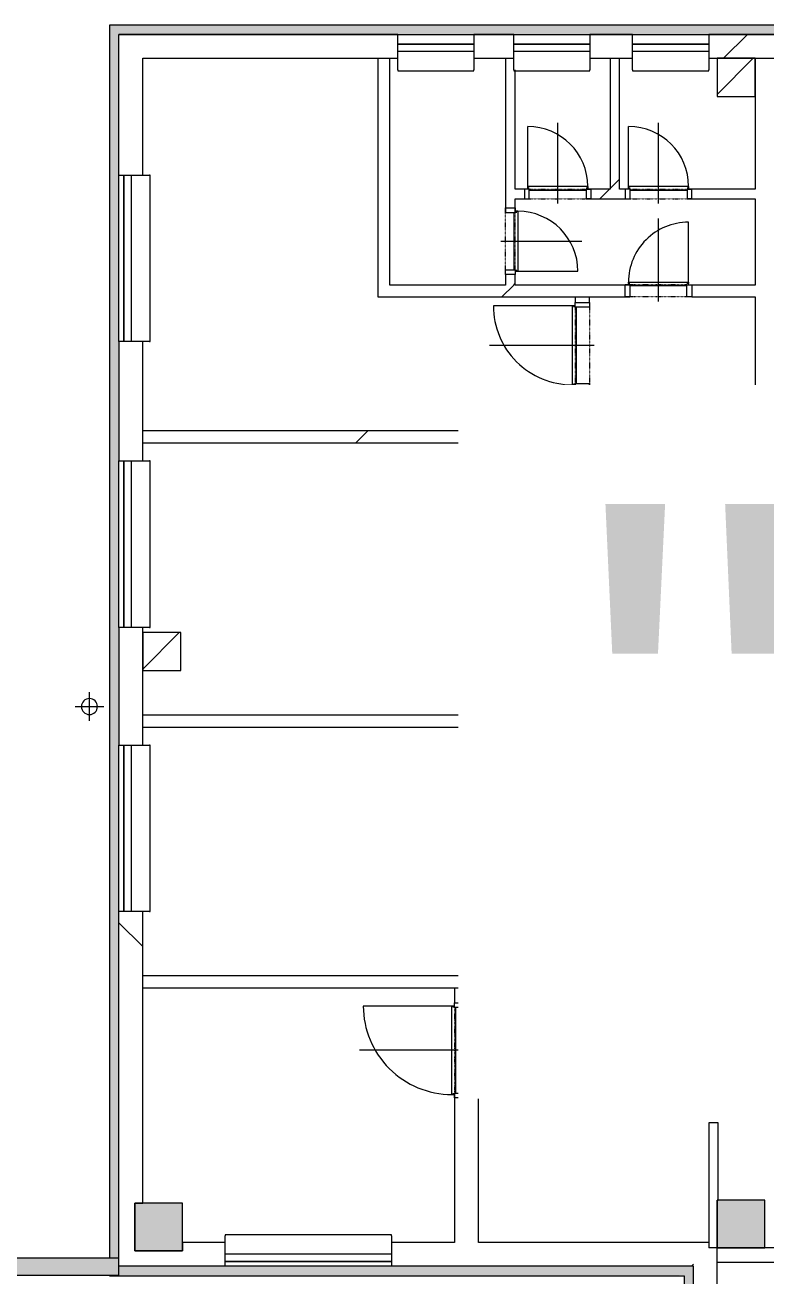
# Model space of a CAD drawing. Header units: millimetres. Extents: x 46521 to 258066, y -45352 to 20466.
# Drawn here: x 137918 to 145708, y -4239 to 8910 of the extents above; entities that cross this region are included whole.
import ezdxf

# ---------------------------------------------------------------- set-up
doc = ezdxf.new("R2010")
doc.units = ezdxf.units.MM
doc.linetypes.add('Čerchovaná se dvěma tečkami', pattern=[2.59, 1, -0.53, 0, -0.53, 0, -0.53])
for name, color, linetype, lineweight in [('A-DOOR', 31, 'Continuous', 13), ('A-DOOR-FRAM', 31, 'Continuous', 25), ('A-GENM', 13, 'Continuous', 13), ('A-GLAZ', 151, 'Continuous', 13), ('A-WALL', 113, 'Continuous', 13), ('A-WALL-PATT', 111, 'Continuous', 35), ('G-ANNO-TEXT', 231, 'Continuous', 9), ('P-PIPE', 3, 'Continuous', 13), ('P-PIPE-CNTR', 3, 'Continuous', 13), ('S-COLS', 52, 'Continuous', 13)]:
    doc.layers.add(name, color=color, linetype=linetype, lineweight=lineweight)
doc.styles.add('Arial_3', font='arial.ttf', dxfattribs={"height": 5000})
pattern_1 = [(45, (128393, 0), (-4242.6, 4242.6), [])]
pattern_2 = [(45, (128393, 0), (-7184, 7184), []), (45, (131267, 0), (-7184, 7184), []), (45, (137014, 0), (-4310.5, 10058), [4064, -2032, 67, -1965])]
pattern_3 = [(45, (128393, 0), (-7184.2, 7184.2), []), (45, (131267, -3e-12), (-7184.2, 7184.2), []), (45, (137014, -8e-12), (-4310.5, 10058), [4064, -2032, 67, -1965])]

# ---------------------------------------------------------------- blocks, each defined once
blk = doc.blocks.new('OKNO_2k_ - OKNO_2k_1750 x 1750-1963716-Mapka _ závislý 6')
at = {"layer": 'A-GLAZ', "lineweight": 9}
for p, q in [((-875, 126), (875, 126)), ((-875, 75), (-875, 126)), ((875, 75), (-875, 75)), ((-875, 75), (875, 75)), ((-875, -5), (-875, 75)), ((875, 126), (875, 75)), ((875, 75), (875, -5)), ((875, -5), (-875, -5))]:
    blk.add_line(p, q, dxfattribs=at)
blk = doc.blocks.new('OKNO_1k - OKNO_1k_800x900-2034288-Mapka _ závislý 6')
at = {"layer": 'A-GLAZ', "lineweight": 9}
for p, q in [((-400, 126), (400, 126)), ((-400, 25), (-400, 126)), ((400, 25), (-400, 25)), ((-400, 25), (400, 25)), ((-400, -55), (-400, 25)), ((400, 126), (400, 25)), ((400, 25), (400, -55)), ((400, -55), (-400, -55))]:
    blk.add_line(p, q, dxfattribs=at)
blk = doc.blocks.new('parapet s nosem_vnitní - parapet s nosem_vnitní-1280353-Mapka _ závislý 6')
at = {"layer": 'A-GENM', "lineweight": 9}
for p, q in [((-400, -190), (-400, 0)), ((400, 0), (400, -190)), ((-400, -190), (-400, -200)), ((-400, -200), (400, -200)), ((-400, -200), (400, -200)), ((400, -200), (400, -190))]:
    blk.add_line(p, q, dxfattribs=at)
blk = doc.blocks.new('OKNO_1k - OKNO_1k_800x900-2034289-Mapka _ závislý 6')
at = {"layer": 'A-GLAZ', "lineweight": 9}
for p, q in [((-400, 126), (400, 126)), ((-400, 25), (-400, 126)), ((400, 25), (-400, 25)), ((-400, 25), (400, 25)), ((-400, -55), (-400, 25)), ((400, 126), (400, 25)), ((400, 25), (400, -55)), ((400, -55), (-400, -55))]:
    blk.add_line(p, q, dxfattribs=at)
blk = doc.blocks.new('Betonový čtvercový sloup - 400 x 400-V85-Mapka _ závislý 6')
at = {"layer": 'S-COLS', "lineweight": 9}
h = blk.add_hatch(dxfattribs=at)
h.set_pattern_fill('FP_103', color=256, style=0, pattern_type=2)
h.set_pattern_definition([(45, (-16971, -2366), (-7184, 7184), []), (45, (-14098, -2366), (-7184, 7184), []), (45, (-8350, -2366), (-4311, 10058), [4064, -2032, 67, -1965])])
h.paths.add_polyline_path([(-200, -200), (200, -200), (200, 200), (-200, 200)])
for p, q in [((200, 200), (-200, 200)), ((-200, 200), (-200, -200)), ((200, -200), (200, 200)), ((-200, -200), (200, -200))]:
    blk.add_line(p, q, dxfattribs=at)
blk = doc.blocks.new('parapet s nosem_vnitní - parapet s nosem_vnitní-1501804-Mapka _ závislý 6')
at = {"layer": 'A-GENM', "lineweight": 9}
for p, q in [((-875, -190), (-875, 0)), ((875, 0), (875, -190)), ((-875, -190), (-875, -200)), ((-875, -200), (875, -200)), ((-875, -200), (875, -200)), ((875, -200), (875, -190))]:
    blk.add_line(p, q, dxfattribs=at)
blk = doc.blocks.new('DVERE_1k_oblozka - DD03_01_800x1970_koupelna-1549494-Mapka _ závislý 6')
at = {"layer": 'A-DOOR', "lineweight": 9}
for p, q in [((-450, 78), (-400, 78)), ((-450, -72), (-450, 78)), ((-400, 78), (-400, -72)), ((0, 128), (0, -972)), ((400, 78), (450, 78)), ((400, -72), (400, 78)), ((450, 78), (450, -72)), ((-400, -72), (-450, -72)), ((-415, -72), (-415, -932)), ((-415, -87), (-400, -87)), ((-415, -102), (-415, -87)), ((415, -102), (-415, -102)), ((-400, -62), (400, -62)), ((305, -102), (-305, -102)), ((450, -72), (400, -72)), ((400, -87), (415, -87)), ((415, -102), (415, -72)), ((415, -87), (415, -102))]:
    blk.add_line(p, q, dxfattribs=at)
at = {"layer": 'A-DOOR', "linetype": 'Čerchovaná se dvěma tečkami', "lineweight": 9}
for p, q in [((-400, 78), (400, 78)), ((-400, -72), (400, -72))]:
    blk.add_line(p, q, dxfattribs=at)
at = {"layer": 'A-DOOR', "lineweight": 9}
blk.add_arc((-415, -102), 830, 270, 0, dxfattribs=at)
at = {"layer": 'A-DOOR-FRAM', "lineweight": 9}
for p, q in [((-450, 78), (-400, 78)), ((-400, 78), (-400, -72)), ((400, -72), (400, 78)), ((450, 78), (400, 78)), ((-400, -72), (-450, -72)), ((400, -72), (450, -72))]:
    blk.add_line(p, q, dxfattribs=at)
blk = doc.blocks.new('DVERE_1k_oblozka - DD03_01_600x1970_koupelna-1940558-Mapka _ závislý 6')
at = {"layer": 'A-DOOR', "lineweight": 9}
for p, q in [((-350, 65), (-300, 65)), ((-350, -60), (-350, 65)), ((-300, 65), (-300, -60)), ((0, 115), (0, -760)), ((300, 65), (350, 65)), ((300, -60), (300, 65)), ((350, 65), (350, -60)), ((-300, -60), (-350, -60)), ((-315, -60), (-315, -720)), ((-315, -75), (-300, -75)), ((-315, -90), (-315, -75)), ((315, -90), (-315, -90)), ((-300, -50), (300, -50)), ((205, -90), (-205, -90)), ((350, -60), (300, -60)), ((300, -75), (315, -75)), ((315, -90), (315, -60)), ((315, -75), (315, -90))]:
    blk.add_line(p, q, dxfattribs=at)
at = {"layer": 'A-DOOR', "linetype": 'Čerchovaná se dvěma tečkami', "lineweight": 9}
for p, q in [((-300, 65), (300, 65)), ((-300, -60), (300, -60))]:
    blk.add_line(p, q, dxfattribs=at)
at = {"layer": 'A-DOOR', "lineweight": 9}
blk.add_arc((-315, -90), 630, 270, 0, dxfattribs=at)
at = {"layer": 'A-DOOR-FRAM', "lineweight": 9}
for p, q in [((-350, 65), (-300, 65)), ((-300, 65), (-300, -60)), ((300, -60), (300, 65)), ((350, 65), (300, 65)), ((-300, -60), (-350, -60)), ((300, -60), (350, -60))]:
    blk.add_line(p, q, dxfattribs=at)
blk = doc.blocks.new('DVERE_1k_oblozka - DD03_01_600x1970_koupelna-1549500-Mapka _ závislý 6')
at = {"layer": 'A-DOOR', "lineweight": 9}
for p, q in [((-315, 47), (-315, 707)), ((0, -103), (0, 747)), ((-300, 47), (-350, 47)), ((-350, 47), (-350, -53)), ((315, 77), (-315, 77)), ((-315, 77), (-315, 62)), ((-315, 62), (-300, 62)), ((-300, -53), (-300, 47)), ((-300, 37), (300, 37)), ((205, 77), (-205, 77)), ((300, 62), (315, 62)), ((350, 47), (300, 47)), ((300, 47), (300, -53)), ((315, 62), (315, 77)), ((315, 77), (315, 47)), ((350, -53), (350, 47)), ((-350, -53), (-300, -53)), ((300, -53), (350, -53))]:
    blk.add_line(p, q, dxfattribs=at)
at = {"layer": 'A-DOOR', "linetype": 'Čerchovaná se dvěma tečkami', "lineweight": 9}
for p, q in [((-300, 47), (300, 47)), ((-300, -53), (300, -53))]:
    blk.add_line(p, q, dxfattribs=at)
at = {"layer": 'A-DOOR', "lineweight": 9}
blk.add_arc((-315, 77), 630, 360, 90, dxfattribs=at)
at = {"layer": 'A-DOOR-FRAM', "lineweight": 9}
for p, q in [((-300, 47), (-350, 47)), ((-300, -53), (-300, 47)), ((300, 47), (300, -53)), ((300, 47), (350, 47)), ((-350, -53), (-300, -53)), ((350, -53), (300, -53))]:
    blk.add_line(p, q, dxfattribs=at)
blk = doc.blocks.new('DVERE_1k_oblozka - DD03_01_600x1970_koupelna-1549499-Mapka _ závislý 6')
at = {"layer": 'A-DOOR', "lineweight": 9}
for p, q in [((-350, 53), (-300, 53)), ((-350, -47), (-350, 53)), ((-300, 53), (-300, -47)), ((0, 103), (0, -747)), ((300, 53), (350, 53)), ((300, -47), (300, 53)), ((350, 53), (350, -47)), ((-300, -47), (-350, -47)), ((-315, -47), (-315, -707)), ((-315, -62), (-300, -62)), ((-315, -77), (-315, -62)), ((315, -77), (-315, -77)), ((-300, -37), (300, -37)), ((205, -77), (-205, -77)), ((350, -47), (300, -47)), ((300, -62), (315, -62)), ((315, -77), (315, -47)), ((315, -62), (315, -77))]:
    blk.add_line(p, q, dxfattribs=at)
at = {"layer": 'A-DOOR', "linetype": 'Čerchovaná se dvěma tečkami', "lineweight": 9}
for p, q in [((-300, 53), (300, 53)), ((-300, -47), (300, -47))]:
    blk.add_line(p, q, dxfattribs=at)
at = {"layer": 'A-DOOR', "lineweight": 9}
blk.add_arc((-315, -77), 630, 270, 0, dxfattribs=at)
at = {"layer": 'A-DOOR-FRAM', "lineweight": 9}
for p, q in [((-350, 53), (-300, 53)), ((-300, 53), (-300, -47)), ((300, -47), (300, 53)), ((350, 53), (300, 53)), ((-300, -47), (-350, -47)), ((300, -47), (350, -47))]:
    blk.add_line(p, q, dxfattribs=at)
blk = doc.blocks.new('DVERE_1k_oblozka - DD03_01_800x1970_koupelna-1941344-Mapka _ závislý 6')
at = {"layer": 'A-DOOR', "lineweight": 9}
for p, q in [((0, 178), (0, -1022)), ((-450, 128), (-400, 128)), ((-450, -122), (-450, 128)), ((-400, 128), (-400, -122)), ((400, 128), (450, 128)), ((400, -122), (400, 128)), ((450, 128), (450, -122)), ((-400, -122), (-450, -122)), ((-415, -122), (-415, -982)), ((-400, -112), (400, -112)), ((450, -122), (400, -122)), ((415, -152), (415, -122)), ((-415, -137), (-400, -137)), ((-415, -152), (-415, -137)), ((415, -152), (-415, -152)), ((305, -152), (-305, -152)), ((400, -137), (415, -137)), ((415, -137), (415, -152))]:
    blk.add_line(p, q, dxfattribs=at)
at = {"layer": 'A-DOOR', "linetype": 'Čerchovaná se dvěma tečkami', "lineweight": 9}
for p, q in [((-400, 128), (400, 128)), ((-400, -122), (400, -122))]:
    blk.add_line(p, q, dxfattribs=at)
at = {"layer": 'A-DOOR', "lineweight": 9}
blk.add_arc((-415, -152), 830, 270, 0, dxfattribs=at)
at = {"layer": 'A-DOOR-FRAM', "lineweight": 9}
for p, q in [((-450, 128), (-400, 128)), ((-400, 128), (-400, -122)), ((400, -122), (400, 128)), ((450, 128), (400, 128)), ((-400, -122), (-450, -122)), ((400, -122), (450, -122))]:
    blk.add_line(p, q, dxfattribs=at)
blk = doc.blocks.new('DVERE_1k_oblozka - DD03_01_900x1970-1941784-Mapka _ závislý 6')
at = {"layer": 'A-DOOR', "lineweight": 9}
for p, q in [((0, 178), (0, -1122)), ((-500, 128), (-450, 128)), ((-500, -122), (-500, 128)), ((-450, 128), (-450, -122)), ((450, 128), (500, 128)), ((450, -122), (450, 128)), ((500, 128), (500, -122)), ((-450, -122), (-500, -122)), ((-465, -122), (-465, -1082)), ((-450, -112), (450, -112)), ((500, -122), (450, -122)), ((465, -152), (465, -122)), ((-465, -137), (-450, -137)), ((-465, -152), (-465, -137)), ((465, -152), (-465, -152)), ((355, -152), (-355, -152)), ((450, -137), (465, -137)), ((465, -137), (465, -152))]:
    blk.add_line(p, q, dxfattribs=at)
at = {"layer": 'A-DOOR', "linetype": 'Čerchovaná se dvěma tečkami', "lineweight": 9}
for p, q in [((-450, 128), (450, 128)), ((-450, -122), (450, -122))]:
    blk.add_line(p, q, dxfattribs=at)
at = {"layer": 'A-DOOR', "lineweight": 9}
blk.add_arc((-465, -152), 930, 270, 0, dxfattribs=at)
at = {"layer": 'A-DOOR-FRAM', "lineweight": 9}
for p, q in [((-500, 128), (-450, 128)), ((-450, 128), (-450, -122)), ((450, -122), (450, 128)), ((500, 128), (450, 128)), ((-450, -122), (-500, -122)), ((450, -122), (500, -122))]:
    blk.add_line(p, q, dxfattribs=at)
blk = doc.blocks.new('DVERE_1k_oblozka - DD03_01_800x1970_koupelna-2042788-Mapka _ závislý 6')
at = {"layer": 'A-DOOR', "lineweight": 9}
for p, q in [((0, -78), (0, 922)), ((-415, 22), (-415, 882)), ((-400, 22), (-450, 22)), ((-450, 22), (-450, -28)), ((415, 52), (-415, 52)), ((-415, 52), (-415, 37)), ((-415, 37), (-400, 37)), ((-400, -28), (-400, 22)), ((-400, 12), (400, 12)), ((305, 52), (-305, 52)), ((400, 37), (415, 37)), ((450, 22), (400, 22)), ((400, 22), (400, -28)), ((415, 37), (415, 52)), ((415, 52), (415, 22)), ((450, -28), (450, 22)), ((-450, -28), (-400, -28)), ((400, -28), (450, -28))]:
    blk.add_line(p, q, dxfattribs=at)
at = {"layer": 'A-DOOR', "linetype": 'Čerchovaná se dvěma tečkami', "lineweight": 9}
for p, q in [((-400, 22), (400, 22)), ((-400, -28), (400, -28))]:
    blk.add_line(p, q, dxfattribs=at)
at = {"layer": 'A-DOOR', "lineweight": 9}
blk.add_arc((-415, 52), 830, 360, 90, dxfattribs=at)
at = {"layer": 'A-DOOR-FRAM', "lineweight": 9}
for p, q in [((-400, 22), (-450, 22)), ((-400, -28), (-400, 22)), ((400, 22), (400, -28)), ((400, 22), (450, 22)), ((-450, -28), (-400, -28)), ((450, -28), (400, -28))]:
    blk.add_line(p, q, dxfattribs=at)

msp = doc.modelspace()

# ---------------------------------------------------------------- hatches: boundary and pattern name
at = {"layer": 'A-WALL-PATT', "lineweight": 9}
h = msp.add_hatch(color=256, dxfattribs=at)
h.paths.add_polyline_path([(154825.2, 8810.3), (154825.2, 8910.3), (149296, 8910.3), (149296, 8810.3), (154725.2, 8810.3)])
h.paths.add_polyline_path([(138805.2, 8810.3), (147496, 8810.3), (147496, 8910.3), (138805.2, 8910.3)])
for color, points in [(256, [(138805.2, -4049.7), (138905.2, -4049.7), (138905.2, 8810.3), (138805.2, 8810.3), (138805.2, -3886.1)]), (256, [(138905.2, -4229.7), (138905.2, -4049.7), (137599.7, -4049.7), (137600.8, -4229.7), (138805.2, -4229.7)]), (256, [(143720.7, -4236.1), (144846, -4229.7), (144846, -4136.1), (138905.2, -4136.1), (138905.2, -4236.1), (139612.6, -4236.1)]), (41, [(144846, -16143.3), (144946, -16143.3), (144946, -4136.1), (144846, -4136.1), (144846, -14709.1)])]:
    msp.add_hatch(color=color, dxfattribs=at).paths.add_polyline_path(points)
h = msp.add_hatch(dxfattribs=at)
h.set_pattern_fill('FP_54', color=256, angle=-315, style=0, pattern_type=2)
h.set_pattern_definition([(225, (145512, 8810), (5747.4, -5747.4), []), (180, (136354.3, 6118), (-5747.4, -5747.4), [1016, -10478.7]), (225, (135338, 6118), (5747.4, -5747.4), [1016, -7112]), (270, (134620, 5400), (5747.4, -5747.4), [1016, -10478.7]), (315, (134620, 4384), (5747.4, 5747.4), [1016, -7112]), (180, (136354.3, 3665.3), (-5747.4, -5747.4), [1016, -10478.7]), (225, (137073, 4384), (5747.4, -5747.4), [1016, -7112]), (270, (137073, 5400), (5747.4, -5747.4), [1016, -10478.7]), (315, (136354, 6118), (5747.4, 5747.4), [1016, -7112]), (225, (133691, 2736.5), (5747.4, -5747.4), [2032, -6096])])
h.paths.add_polyline_path([(154475.2, 8560.3), (154725.2, 8560.3), (154725.2, 8810.3), (152436.7, 8810.3), (152436.7, 8560.3), (152858.9, 8560.3)])
h.paths.add_polyline_path([(139155.2, 8560.3), (141835.7, 8560.3), (141835.7, 8810.3), (138905.2, 8810.3), (138905.2, 8560.3)])
h.paths.add_polyline_path([(143055.7, 8560.3), (143055.7, 8810.3), (142635.7, 8810.3), (142635.7, 8560.3), (142970.4, 8560.3)])
h.paths.add_polyline_path([(150160.4, 8560.3), (151636.7, 8560.3), (151636.7, 8810.3), (149296, 8810.3), (149296, 8560.3)])
h.paths.add_polyline_path([(143855.7, 8560.3), (144305.7, 8577.6), (144305.7, 8810.3), (143855.7, 8810.3), (143855.7, 8604.7)])
h.paths.add_polyline_path([(145105.7, 8560.3), (147496, 8560.3), (147496, 8810.3), (145105.7, 8810.3), (145105.7, 8630.3)])
h = msp.add_hatch(dxfattribs=at)
h.set_pattern_fill('FP_53', color=256, angle=45, style=0, pattern_type=2)
h.set_pattern_definition([(315, (138905, -536.6), (5747.4, 5747.4), []), (270, (141597.4, -9694.5), (5747.4, -5747.4), [1016, -10478.7]), (315, (141597, -10710.5), (5747.4, 5747.4), [1016, -7112]), (0, (142316, -11429), (5747.4, 5747.4), [1016, -10478.7]), (45, (143332, -11429), (-5747.4, 5747.4), [1016, -7112]), (270, (144050, -9694.5), (5747.4, -5747.4), [1016, -10478.7]), (315, (143332, -8976), (5747.4, 5747.4), [1016, -7112]), (0, (142316, -8976), (5747.4, 5747.4), [1016, -10478.7]), (45, (141597, -9694.5), (-5747.4, 5747.4), [1016, -7112]), (315, (144979, -12358), (5747.4, 5747.4), [2032, -6096])])
h.paths.add_polyline_path([(138905.2, -3886.1), (139071.8, -3886.1), (139071.8, -3474), (139155.2, -3474), (139155.2, -408.1), (138905.2, -408.1), (138905.2, -3474)])
h.paths.add_polyline_path([(139035.2, 1341.9), (139155.2, 1341.9), (139153.1, 2577.8), (138905.2, 2577.8), (138905.2, 1341.9), (138955.2, 1341.9)])
h.paths.add_polyline_path([(139080.6, 4327.8), (139155.2, 4327.8), (139155.2, 5582.8), (138905.2, 5582.8), (138905.2, 4327.8), (139035.2, 4327.8)])
h.paths.add_polyline_path([(138955.2, 7332.8), (139155.2, 7332.8), (139155.2, 8560.3), (138905.2, 8560.3), (138905.2, 7332.8)])
h = msp.add_hatch(dxfattribs=at)
h.set_pattern_fill('FP_36', color=256, style=0, pattern_type=2)
h.set_pattern_definition(pattern_1)
h.paths.add_polyline_path([(142970.4, 6177.3), (143070.4, 6177.3), (143070.4, 6287.3), (142970.4, 6287.3)])
h.paths.add_polyline_path([(142970.4, 6987.3), (143070.4, 6987.3), (143055.7, 8560.3), (142970.4, 8560.3), (142970.4, 7992.3)])
h = msp.add_hatch(dxfattribs=at)
h.set_pattern_fill('FP_36', color=256, style=0, pattern_type=2)
h.set_pattern_definition(pattern_1)
h.paths.add_polyline_path([(144168.9, 7183.7), (144168.9, 8560.3), (144068.9, 8560.3), (144068.9, 7183.7)])
h = msp.add_hatch(dxfattribs=at)
h.set_pattern_fill('FP_36', color=256, style=0, pattern_type=2)
h.set_pattern_definition(pattern_1)
h.paths.add_polyline_path([(144228.9, 7083.7), (144228.9, 7183.7), (143868.9, 7183.7), (143868.9, 7083.7)])
h.paths.add_polyline_path([(143070.4, 7083.7), (143168.9, 7083.7), (143168.9, 7183.7), (143070.4, 7183.7)])
h.paths.add_polyline_path([(145594.5, 7083.7), (145594.5, 7183.7), (144928.9, 7183.7), (144928.9, 7083.7)])
h = msp.add_hatch(dxfattribs=at)
h.set_pattern_fill('FP_36', color=256, style=0, pattern_type=2)
h.set_pattern_definition(pattern_1)
h.paths.add_polyline_path([(144226.8, 6052.3), (144226.8, 6177.3), (141627.8, 6177.3), (141627.8, 6052.3), (143851.8, 6052.3)])
h.paths.add_polyline_path([(144926.8, 6052.3), (145594.5, 6052.3), (145594.5, 6177.3), (144926.8, 6177.3)])
h = msp.add_hatch(dxfattribs=at)
h.set_pattern_fill('FP_115', color=256, angle=45, style=0, pattern_type=2)
h.set_pattern_definition([(135, (143852, 4856), (-5747, -5747), []), (90, (141159.7, 14014), (-5747.4, 5747.4), [1016, -10478.7]), (135, (141160, 15030), (-5747.4, -5747.4), [1016, -7112]), (180, (140441, 15748.4), (-5747.4, -5747.4), [1016, -10478.7]), (225, (139425, 15748), (5747.4, -5747.4), [1016, -7112]), (90, (138707, 14014), (-5747.4, 5747.4), [1016, -10478.7]), (135, (139425, 13295.5), (-5747.4, -5747.4), [1016, -7112]), (180, (140441, 13295.5), (-5747.4, -5747.4), [1016, -10478.7]), (225, (141160, 14014), (5747.4, -5747.4), [1016, -7112]), (135, (137778, 16677), (-5747.4, -5747.4), [2032, -6096])])
h.paths.add_polyline_path([(143601.8, -1083.3), (143851.8, -1083.3), (143851.8, 1.7), (143601.8, 1.7)])
h.paths.add_polyline_path([(143601.8, 901.7), (143851.8, 901.7), (143851.8, 3076.7), (143601.8, 3076.7), (143601.8, 1181.9)])
h.paths.add_polyline_path([(143720.7, 3976.7), (143851.8, 3976.7), (143851.8, 5048), (143601.8, 5048), (143601.8, 3976.7)])
h = msp.add_hatch(dxfattribs=at)
h.set_pattern_fill('FP_36', color=256, style=0, pattern_type=2)
h.set_pattern_definition(pattern_1)
h.paths.add_polyline_path([(139155.2, 4519.2), (143601.8, 4519.2), (143601.8, 4644.2), (139155.2, 4644.2)])
h = msp.add_hatch(dxfattribs=at)
h.set_pattern_fill('FP_41', color=256, angle=45, style=0, pattern_type=2)
h.set_pattern_definition([(45, (128393, 0), (-7184, 7184), []), (45, (131267, -3e-12), (-7184, 7184), []), (45, (137014, -7e-12), (-4311, 10058), [4064, -2032, 67, -1965])])
h.paths.add_polyline_path([(145071.8, -1150.8), (145121.8, -1150.8), (145121.8, 2919.2), (145071.8, 2919.2), (145071.8, 1181.9)])
h = msp.add_hatch(dxfattribs=at)
h.set_pattern_fill('FP_42', color=256, angle=45, style=0, pattern_type=2)
h.set_pattern_definition(pattern_3)
h.paths.add_polyline_path([(157006.7, 2869.2), (157616.7, 2869.2), (157616.7, 2919.2), (157006.7, 2919.2)])
h.paths.add_polyline_path([(150686.1, 2869.2), (151858.2, 2869.2), (151858.2, 2919.2), (150686.1, 2919.2)])
h.paths.add_polyline_path([(148656.1, 2869.2), (149786.1, 2869.2), (149786.1, 2919.2), (148656.1, 2919.2)])
h.paths.add_polyline_path([(153918.2, 2869.2), (153918.2, 2919.2), (152858.2, 2919.2), (152858.2, 2869.2), (153423.2, 2869.2)])
h.paths.add_polyline_path([(156006.7, 2869.2), (156006.7, 2919.2), (154918.2, 2919.2), (154918.2, 2869.2), (155503.2, 2869.2)])
h.paths.add_polyline_path([(145121.8, 2869.2), (147756.1, 2869.2), (147756.1, 2919.2), (145121.8, 2919.2)])
h = msp.add_hatch(dxfattribs=at)
h.set_pattern_fill('FP_42', color=256, angle=45, style=0, pattern_type=2)
h.set_pattern_definition(pattern_3)
h.paths.add_polyline_path([(145121.8, -1200.8), (145121.8, -1150.8), (144971.8, -1150.8), (144971.8, -1200.8), (145071.8, -1200.8)])
h.paths.add_polyline_path([(143851.8, -1200.8), (144071.8, -1200.8), (144071.8, -1150.8), (143851.8, -1150.8)])
h = msp.add_hatch(dxfattribs=at)
h.set_pattern_fill('FP_116', color=256, angle=45, style=0, pattern_type=2)
h.set_pattern_definition([(135, (142684, 326.5), (-5747, -5747), []), (90, (139992, 9484.4), (-5747.4, 5747.4), [1016, -10478.7]), (135, (139992, 10500), (-5747.4, -5747.4), [1016, -7112]), (180, (139274, 11219), (-5747.4, -5747.4), [1016, -10478.7]), (225, (138258, 11219), (5747.4, -5747.4), [1016, -7112]), (90, (137539.3, 9484.4), (-5747.4, 5747.4), [1016, -10478.7]), (135, (138258, 8766), (-5747.4, -5747.4), [1016, -7112]), (180, (139274, 8766), (-5747.4, -5747.4), [1016, -10478.7]), (225, (139992, 9484), (5747.4, -5747.4), [1016, -7112]), (135, (136610.5, 12148), (-5747.4, -5747.4), [2032, -6096])])
h.paths.add_polyline_path([(142684.3, -3886.1), (142684.3, -2365.8), (142434.3, -2365.8), (142434.3, -3886.1)])
h.paths.add_polyline_path([(142434.3, -1365.8), (142684.3, -1365.8), (142684.3, -1208.3), (142434.3, -1208.3)])
h = msp.add_hatch(dxfattribs=at)
h.set_pattern_fill('FP_52', color=256, angle=45, style=0, pattern_type=2)
h.set_pattern_definition([(45, (144924, -4136), (-5747, 5747), []), (8e-14, (154082, -1444), (5747.4, 5747.4), [1016, -10478.7]), (45, (155098, -1444), (-5747.4, 5747.4), [1016, -7112]), (90, (155816.7, -725.6), (-5747.4, 5747.4), [1016, -10478.7]), (135, (155817, 290.4), (-5747.4, -5747.4), [1016, -7112]), (8e-14, (154082, 1009), (5747.4, 5747.4), [1016, -10478.7]), (45, (153364, 290.4), (-5747.4, 5747.4), [1016, -7112]), (90, (153364, -725.6), (-5747.4, 5747.4), [1016, -10478.7]), (135, (154082, -1444), (-5747.4, -5747.4), [1016, -7112]), (45, (156745.5, 1938), (-5747.4, 5747.4), [2032, -6096])])
h.paths.add_polyline_path([(144846, -4136.1), (144946, -4136.1), (144946, -3886.1), (141770.3, -3906.5), (141770.3, -4136.1), (143720.7, -4136.1)])
h.paths.add_polyline_path([(139571.8, -4136.1), (140020.3, -4136.1), (140020.3, -3886.1), (139571.8, -3886.1), (139571.8, -3974), (139071.8, -3974), (139071.8, -3886.1), (138905.2, -3886.1), (138905.2, -4136.1), (139071.8, -4136.1)])
h = msp.add_hatch(dxfattribs=at)
h.set_pattern_fill('FP_43', color=256, angle=45, style=0, pattern_type=2)
h.set_pattern_definition([(315, (144946, -12888), (5747, 5747), []), (270, (147638, -22046.3), (5747.4, -5747.4), [1016, -10478.7]), (315, (147638, -23062), (5747.4, 5747.4), [1016, -7112]), (1e-13, (148356.6, -23781), (5747.4, 5747.4), [1016, -10478.7]), (45, (149372.6, -23781), (-5747.4, 5747.4), [1016, -7112]), (270, (150091, -22046.3), (5747.4, -5747.4), [1016, -10478.7]), (315, (149372.6, -21328), (5747.4, 5747.4), [1016, -7112]), (1e-13, (148356.6, -21328), (5747.4, 5747.4), [1016, -10478.7]), (45, (147638, -22046), (-5747.4, 5747.4), [1016, -7112]), (315, (151020, -24709.6), (5747.4, 5747.4), [2032, -6096])])
h.paths.add_polyline_path([(144946, -16143.3), (145196, -16143.3), (145196, -13593.3), (144946, -13593.3), (144946, -14709.1)])
h.paths.add_polyline_path([(145076, -11193.3), (145196, -11193.3), (145176.1, -9943.3), (144946, -9943.3), (144946, -11193.3), (144996, -11193.3)])
h.paths.add_polyline_path([(145076, -7543.3), (145196, -7543.3), (145196, -3943.4), (145106, -3943.4), (145106, -3886.1), (144946, -3886.1), (144946, -7543.3), (144996, -7543.3)])
h = msp.add_hatch(dxfattribs=at)
h.set_pattern_fill('FP_36', color=256, style=0, pattern_type=2)
h.set_pattern_definition(pattern_1)
h.paths.add_polyline_path([(151603.6, -4093.4), (151603.6, -3956.1), (145196, -3943.4), (145196, -4093.4), (149882.8, -4093.4)])
at = {"layer": 'S-COLS', "lineweight": 9}
h = msp.add_hatch(dxfattribs=at)
h.set_pattern_fill('FP_93', color=256, style=0, pattern_type=2)
h.set_pattern_definition(pattern_2)
h.paths.add_polyline_path([(145194.5, 8160.3), (145594.5, 8160.3), (145594.5, 8560.3), (145194.5, 8560.3)])
h = msp.add_hatch(dxfattribs=at)
h.set_pattern_fill('FP_93', color=256, style=0, pattern_type=2)
h.set_pattern_definition(pattern_2)
h.paths.add_polyline_path([(139555.2, 2125.9), (139555.2, 2525.9), (139155.2, 2525.9), (139155.2, 2125.9)])
at = {"layer": 'S-COLS'}
for points in [[(139571.8, -3974), (139571.8, -3474), (139071.8, -3474), (139071.8, -3974), (139155.2, -3974)], [(145206, -3943.4), (145696, -3943.4), (145696, -3443.4), (145196, -3443.4), (145196, -3943.4)]]:
    msp.add_hatch(color=256, dxfattribs=at).paths.add_polyline_path(points)

# ---------------------------------------------------------------- linework, layer by layer
at = {"layer": 'A-WALL', "lineweight": 9}
for p, q in [((147496, 8910.3), (138805.2, 8910.3)), ((138805.2, 8910.3), (138805.2, -4049.7)), ((138905.2, 8810.3), (141835.7, 8810.3)), ((141835.7, 8810.3), (138905.2, 8810.3)), ((138905.2, 7332.8), (138905.2, 8810.3)), ((142635.7, 8810.3), (143055.7, 8810.3)), ((143055.7, 8810.3), (142635.7, 8810.3)), ((143855.7, 8810.3), (144305.7, 8810.3)), ((144305.7, 8810.3), (143855.7, 8810.3)), ((145105.7, 8810.3), (147496, 8810.3)), ((147496, 8810.3), (145105.7, 8810.3)), ((139155.2, 7332.8), (139155.2, 8560.3)), ((139155.2, 8560.3), (141835.7, 8560.3)), ((141627.8, 8560.3), (141627.8, 6052.3)), ((141752.8, 6177.3), (141752.8, 8560.3)), ((142635.7, 8560.3), (143055.7, 8560.3)), ((142970.4, 8560.3), (142970.4, 6987.3)), ((143855.7, 8560.3), (144305.7, 8560.3)), ((144068.9, 8560.3), (144068.9, 7183.7)), ((144168.9, 7183.7), (144168.9, 8560.3)), ((145105.7, 8560.3), (147014.5, 8560.3)), ((145594.5, 8560.3), (145594.5, 7183.7)), ((143070.4, 7183.7), (143070.4, 8440.3)), ((143168.9, 7183.7), (143070.4, 7183.7)), ((144068.9, 7183.7), (143868.9, 7183.7)), ((144228.9, 7183.7), (144168.9, 7183.7)), ((145594.5, 7183.7), (144928.9, 7183.7)), ((143070.4, 7083.7), (143168.9, 7083.7)), ((143070.4, 6987.3), (143070.4, 7083.7)), ((143868.9, 7083.7), (144228.9, 7083.7)), ((144928.9, 7083.7), (145594.5, 7083.7)), ((145594.5, 7083.7), (145594.5, 6177.3)), ((142970.4, 6287.3), (142970.4, 6177.3)), ((143070.4, 6177.3), (143070.4, 6287.3)), ((141627.8, 6052.3), (144226.8, 6052.3)), ((142970.4, 6177.3), (141752.8, 6177.3)), ((144226.8, 6177.3), (143070.4, 6177.3)), ((143701.8, 6052.3), (143701.8, 5993)), ((143851.8, 5993), (143851.8, 6052.3)), ((145594.5, 6177.3), (144926.8, 6177.3)), ((144926.8, 6052.3), (145594.5, 6052.3)), ((145594.5, 6052.3), (145594.5, 4725.3)), ((138905.2, 5582.8), (138905.2, 4327.8)), ((139155.2, 4327.8), (139155.2, 5582.8)), ((143601.8, 5048), (143601.8, 3976.7)), ((143601.8, 5048), (143851.8, 5048)), ((143701.8, 5093), (143701.8, 5048)), ((143851.8, 3976.7), (143851.8, 5093)), ((143601.8, 4644.2), (139155.2, 4644.2)), ((145594.5, 4725.3), (145719.5, 4725.3)), ((139155.2, 4519.2), (143601.8, 4519.2)), ((143601.8, 3076.7), (143601.8, 901.7)), ((143851.8, 901.7), (143851.8, 3076.7)), ((145071.8, 2919.2), (145071.8, -1150.8)), ((147756.1, 2919.2), (145071.8, 2919.2)), ((145121.8, -1200.8), (145121.8, 2869.2)), ((145121.8, 2869.2), (147143.8, 2869.2)), ((138905.2, 2577.8), (138905.2, 1341.9)), ((139155.2, 1341.9), (139155.2, 2577.8)), ((143601.8, 1656.7), (139155.2, 1656.7)), ((139155.2, 1531.7), (143601.8, 1531.7)), ((143601.8, 1.7), (143601.8, -1083.3)), ((143851.8, -1208.3), (143851.8, 1.7)), ((138905.2, -4229.7), (138905.2, -408.1)), ((139155.2, -3474), (139155.2, -408.1)), ((143851.8, -1083.3), (139155.2, -1083.3)), ((144071.8, -1150.8), (143851.8, -1150.8)), ((145071.8, -1150.8), (144971.8, -1150.8)), ((139155.2, -1208.3), (143851.8, -1208.3)), ((142434.3, -1208.3), (142434.3, -1365.8)), ((142684.3, -1365.8), (142684.3, -1208.3)), ((143851.8, -1200.8), (144071.8, -1200.8)), ((144971.8, -1200.8), (145121.8, -1200.8)), ((142434.3, -2365.8), (142434.3, -3886.1)), ((142684.3, -3886.1), (142684.3, -2365.8)), ((145206, -2628.4), (145106, -2628.4)), ((145106, -2628.4), (145106, -3943.4)), ((145206, -3443.4), (145206, -2628.4)), ((139071.8, -3974), (139071.8, -3474)), ((139071.8, -3474), (139155.2, -3474)), ((145196, -7543.3), (145196, -3443.4)), ((145196, -3443.4), (145206, -3443.4)), ((140020.3, -3886.1), (139571.8, -3886.1)), ((139571.8, -3886.1), (139571.8, -3974)), ((142434.3, -3886.1), (141770.3, -3886.1)), ((145106, -3886.1), (142684.3, -3886.1)), ((151008.8, -3943.4), (145106, -3943.4)), ((138905.2, -4049.7), (137599.7, -4049.7)), ((139571.8, -3974), (139071.8, -3974)), ((140020.3, -4136.1), (138905.2, -4136.1)), ((144946, -4136.1), (141770.3, -4136.1)), ((145196, -4093.4), (151603.6, -4093.4)), ((137600.8, -4229.7), (138905.2, -4229.7)), ((138805.2, -4229.7), (138805.2, -4236.1)), ((138805.2, -4236.1), (144846, -4236.1))]:
    msp.add_line(p, q, dxfattribs=at)
at = {"layer": 'A-WALL', "color": 60, "lineweight": 9}
for p, q in [((144946, -7543.3), (144946, -4136.1)), ((144846, -4236.1), (144846, -16143.3))]:
    msp.add_line(p, q, dxfattribs=at)
at = {"layer": 'P-PIPE', "lineweight": 9}
for start, end in [(0, 180), (180, 360)]:
    msp.add_arc((138595.2, 1746.6), 84.1, start, end, dxfattribs=at)
at = {"layer": 'P-PIPE-CNTR', "lineweight": 9}
for p, q in [((138595.2, 1596.6), (138595.2, 1896.6)), ((138445.2, 1746.6), (138745.2, 1746.6))]:
    msp.add_line(p, q, dxfattribs=at)
at = {"layer": 'S-COLS', "lineweight": 9}
for p, q in [((145594.5, 8560.3), (145194.5, 8560.3)), ((145194.5, 8560.3), (145194.5, 8160.3)), ((145594.5, 8160.3), (145594.5, 8560.3)), ((145194.5, 8160.3), (145594.5, 8160.3)), ((139555.2, 2525.9), (139155.2, 2525.9)), ((139155.2, 2525.9), (139155.2, 2125.9)), ((139555.2, 2125.9), (139555.2, 2525.9)), ((139155.2, 2125.9), (139555.2, 2125.9)), ((139155.2, -3474), (139071.8, -3474)), ((139071.8, -3474), (139071.8, -3886.1)), ((139571.8, -3474), (139155.2, -3474)), ((139571.8, -3886.1), (139571.8, -3474)), ((145206, -3443.4), (145196, -3443.4)), ((145196, -3443.4), (145196, -3943.4)), ((145696, -3443.4), (145206, -3443.4)), ((145696, -3943.4), (145696, -3443.4)), ((139071.8, -3886.1), (139071.8, -3974)), ((139571.8, -3974), (139571.8, -3886.1)), ((145196, -3943.4), (145696, -3943.4)), ((139071.8, -3974), (139571.8, -3974))]:
    msp.add_line(p, q, dxfattribs=at)

# ---------------------------------------------------------------- block references
at = {"layer": 'A-DOOR', "lineweight": 9}
for name, p in [('DVERE_1k_oblozka - DD03_01_600x1970_koupelna-1549500-Mapka _ závislý 6', (143518.9, 7136.5)), ('DVERE_1k_oblozka - DD03_01_600x1970_koupelna-1549500-Mapka _ závislý 6', (144578.9, 7136.5)), ('DVERE_1k_oblozka - DD03_01_800x1970_koupelna-2042788-Mapka _ závislý 6', (144521.8, -1173))]:
    msp.add_blockref(name, p, dxfattribs=at)
for name, p, rotation in [('DVERE_1k_oblozka - DD03_01_600x1970_koupelna-1549499-Mapka _ závislý 6', (143023.2, 6637.3), 89.9999999999999), ('DVERE_1k_oblozka - DD03_01_600x1970_koupelna-1940558-Mapka _ závislý 6', (144576.8, 6117.7), 180), ('DVERE_1k_oblozka - DD03_01_800x1970_koupelna-1549494-Mapka _ závislý 6', (143774, 5543), 269.9999999999999), ('DVERE_1k_oblozka - DD03_01_800x1970_koupelna-1941344-Mapka _ závislý 6', (143724, 3526.7), 269.9999999999999), ('DVERE_1k_oblozka - DD03_01_800x1970_koupelna-1941344-Mapka _ závislý 6', (143724, 451.7), 269.9999999999999), ('DVERE_1k_oblozka - DD03_01_900x1970-1941784-Mapka _ závislý 6', (142556.5, -1865.8), 269.9999999999999)]:
    msp.add_blockref(name, p, dxfattribs=dict(at, rotation=rotation))
at = {"layer": 'A-GENM', "lineweight": 9}
for p in [(142235.7, 8630.3), (143455.7, 8630.3), (144705.7, 8630.3)]:
    msp.add_blockref('parapet s nosem_vnitní - parapet s nosem_vnitní-1280353-Mapka _ závislý 6', p, dxfattribs=at)
for p, rotation in [((139035.2, 6457.8), 89.99999999999991), ((139035.2, 3452.8), 89.99999999999991), ((139035.2, 466.9), 89.99999999999991), ((140895.3, -4006.1), 180)]:
    msp.add_blockref('parapet s nosem_vnitní - parapet s nosem_vnitní-1501804-Mapka _ závislý 6', p, dxfattribs=dict(at, rotation=rotation))
at = {"layer": 'A-GLAZ', "lineweight": 9}
for name, p in [('OKNO_1k - OKNO_1k_800x900-2034288-Mapka _ závislý 6', (142235.7, 8685.3)), ('OKNO_1k - OKNO_1k_800x900-2034289-Mapka _ závislý 6', (143455.7, 8685.3)), ('OKNO_1k - OKNO_1k_800x900-2034288-Mapka _ závislý 6', (144705.7, 8685.3))]:
    msp.add_blockref(name, p, dxfattribs=at)
for p, rotation in [((139030.2, 6457.8), 89.99999999999991), ((139030.2, 3452.8), 89.99999999999991), ((139030.2, 466.9), 89.99999999999991), ((140895.3, -4011.1), 180)]:
    msp.add_blockref('OKNO_2k_ - OKNO_2k_1750 x 1750-1963716-Mapka _ závislý 6', p, dxfattribs=dict(at, rotation=rotation))
at = {"layer": 'S-COLS', "lineweight": 9}
msp.add_blockref('Betonový čtvercový sloup - 400 x 400-V85-Mapka _ závislý 6', (145364.5, 2365.9), dxfattribs=at)

# ---------------------------------------------------------------- next in the draw order: texts
at = {"layer": 'G-ANNO-TEXT', "color": 7, "insert": (143723.2, 3875.6), "char_height": 5000, "width": 11704.638, "attachment_point": 1, "style": 'Arial_3', "bg_fill": 3, "box_fill_scale": 1.25, "bg_fill_color": 256, "bg_fill_true_color": 13158600, "bg_fill_transparency": 0}
msp.add_mtext('"A"', dxfattribs=at)

doc.saveas('drawing.dxf')
